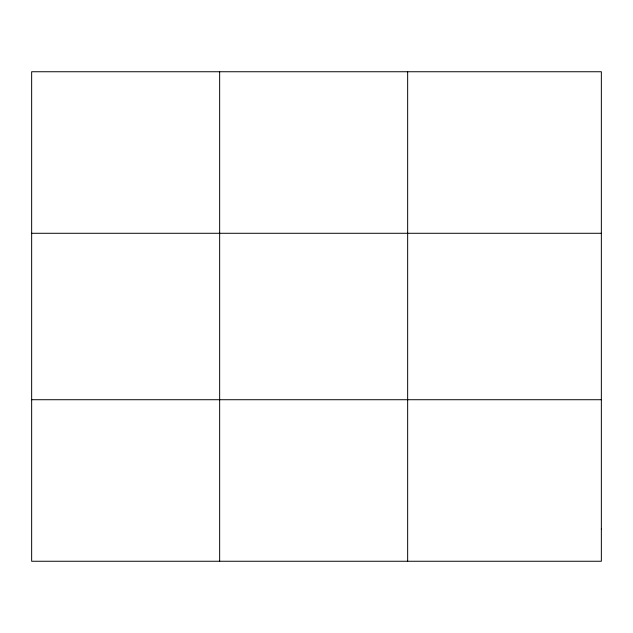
<?xml version="1.0" encoding="UTF-8"?>
<svg xmlns="http://www.w3.org/2000/svg" width="633" height="633" viewBox="0 0 633 633"><rect width="100%" height="100%" fill="white"/><g stroke="black" fill="none" stroke-linecap="round" stroke-linejoin="round"><path stroke-width="0.95" d="M219.651 71.743L219.651 561.257M407.652 71.743L407.652 561.257M31.65 233.284L601.35 233.284M31.65 399.716L601.35 399.716M601.35 528.951L601.35 561.257L31.65 561.257L31.65 71.743L601.35 71.743L601.35 528.951"/></g></svg>
